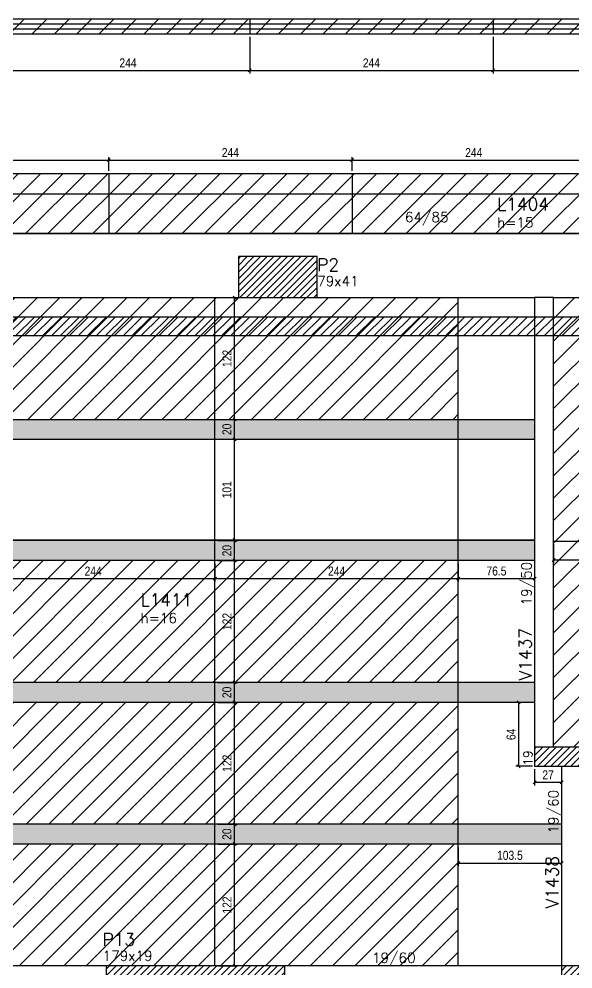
# Model space of a CAD drawing. Extents: x 1860 to 8661, y -614 to 3008.
# Drawn here: x 3637 to 4192, y 1142 to 2093 of the extents above; entities that cross this region are included whole.
import ezdxf

# ---------------------------------------------------------------- set-up
doc = ezdxf.new("R2010")
doc.units = 0
for name, color, linetype in [('242', 12, 'Continuous'), ('COTA', 241, 'Continuous'), ('F-LAJES', 3, 'Continuous'), ('F-LAJES-DIM', 2, 'Continuous'), ('F-LAJES-NOME', 4, 'Continuous'), ('F-MURETA', 91, 'Continuous'), ('F-PILARES-DIM', 172, 'Continuous'), ('F-PILARES-HACH', 174, 'Continuous'), ('F-PILARES-NOME', 170, 'Continuous'), ('F-PILARES-S', 170, 'Continuous'), ('F-VIGAS', 3, 'Continuous'), ('F-VIGAS-DIM', 2, 'Continuous'), ('F-VIGAS-NOME', 4, 'Continuous'), ('Painéis', 200, 'Continuous'), ('SARR_2.2x7', 40, 'Continuous')]:
    doc.layers.add(name, color=color, linetype=linetype)
doc.layers.add('Hachura', color=251, linetype='Continuous', lineweight=9)
doc.styles.add('COTA TECNICA-50', font='techl___.ttf', dxfattribs={"height": 9})
doc.styles.add('MCP', font='romans.shx')
doc.dimstyles.new('COTA PAINEL-50', dxfattribs={"dimtxt": 9, "dimasz": 3, "dimexe": 3, "dimexo": 3, "dimgap": 3, "dimtad": 1, "dimdec": 1, "dimzin": 12, "dimdsep": 46, "dimtxsty": 'COTA TECNICA-50', "dimblk1": 'OBLIQUE', "dimblk2": 'OBLIQUE', "dimsah": 1, "dimcen": 0.9, "dimclrd": 4, "dimclre": 4, "dimclrt": 240, "dimadec": 1, "dimazin": 3, "dimtfac": 1, "dimtdec": 1, "dimtmove": 0, "dimatfit": 3, "dimfxl": 1, "dimtolj": 1, "dimtzin": 12, "dimarcsym": 0})
pattern_1 = [(45, (4214.506, 480.1385), (-3.367596, 3.367596), [])]

# ---------------------------------------------------------------- blocks, each defined once
blk = doc.blocks.new('_Oblique')
at = {"color": 0, "linetype": 'ByBlock', "lineweight": -2}
blk.add_line((-0.5, -0.5), (0.5, 0.5), dxfattribs=at)
blk = doc.blocks.new('*D60')
at = {"layer": 'COTA', "color": 4, "lineweight": -2, "transparency": 16777216}
for p, q in [((4172.51, 1567.14), (4172.51, 1548.37)), ((4294.51, 1567.14), (4294.51, 1548.37)), ((4172.51, 1551.37), (4294.51, 1551.37))]:
    blk.add_line(p, q, dxfattribs=at)
at = {"layer": 'Defpoints', "color": 0, "transparency": 16777216}
for p in [(4172.51, 1570.14), (4294.51, 1570.14), (4294.51, 1551.37)]:
    blk.add_point(p, dxfattribs=at)
at = {"layer": 'COTA', "color": 4, "lineweight": -2, "transparency": 16777216, "xscale": 3, "yscale": 3, "zscale": 3, "rotation": 180}
blk.add_blockref('_Oblique', (4172.51, 1551.37), dxfattribs=at)
at = {"layer": 'COTA', "color": 4, "lineweight": -2, "transparency": 16777216, "xscale": 3, "yscale": 3, "zscale": 3}
blk.add_blockref('_Oblique', (4294.51, 1551.37), dxfattribs=at)
at = {"layer": 'COTA', "color": 240, "transparency": 16777216, "insert": (4233.51, 1558.92), "char_height": 9, "attachment_point": 5, "style": 'COTA TECNICA-50'}
blk.add_mtext('\\A1;122', dxfattribs=at)
blk = doc.blocks.new('*D140')
at = {"layer": 'COTA', "color": 4, "lineweight": -2, "transparency": 16777216}
for p, q in [((4153.51, 1341.64), (4153.51, 1325.5)), ((4180.51, 1341.64), (4180.51, 1325.5)), ((4180.51, 1328.5), (4153.51, 1328.5))]:
    blk.add_line(p, q, dxfattribs=at)
at = {"layer": 'Defpoints', "color": 0, "transparency": 16777216}
for p in [(4153.51, 1344.64), (4180.51, 1344.64), (4153.51, 1328.5)]:
    blk.add_point(p, dxfattribs=at)
at = {"layer": 'COTA', "color": 4, "lineweight": -2, "transparency": 16777216, "xscale": 3, "yscale": 3, "zscale": 3, "rotation": 180}
blk.add_blockref('_Oblique', (4153.51, 1328.5), dxfattribs=at)
at = {"layer": 'COTA', "color": 4, "lineweight": -2, "transparency": 16777216, "xscale": 3, "yscale": 3, "zscale": 3}
blk.add_blockref('_Oblique', (4180.51, 1328.5), dxfattribs=at)
at = {"layer": 'COTA', "color": 240, "transparency": 16777216, "insert": (4167.01, 1336.06), "char_height": 9, "attachment_point": 5, "style": 'COTA TECNICA-50'}
blk.add_mtext('\\A1;27', dxfattribs=at)
blk = doc.blocks.new('*D141')
at = {"layer": 'COTA', "color": 4, "lineweight": -2, "transparency": 16777216}
for p, q in [((4150.51, 1408.64), (4134.56, 1408.64)), ((4137.56, 1344.64), (4137.56, 1408.64)), ((4151.4, 1344.64), (4134.56, 1344.64))]:
    blk.add_line(p, q, dxfattribs=at)
at = {"layer": 'Defpoints', "color": 0, "transparency": 16777216}
for p in [(4137.56, 1408.64), (4153.51, 1408.64), (4154.4, 1344.64)]:
    blk.add_point(p, dxfattribs=at)
at = {"layer": 'COTA', "color": 4, "lineweight": -2, "transparency": 16777216, "xscale": 3, "yscale": 3, "zscale": 3}
for p, rotation in [((4137.56, 1408.64), 90), ((4137.56, 1344.64), 270)]:
    blk.add_blockref('_Oblique', p, dxfattribs=dict(at, rotation=rotation))
at = {"layer": 'COTA', "color": 240, "transparency": 16777216, "insert": (4129.97, 1376.64), "char_height": 9, "attachment_point": 5, "rotation": 90, "style": 'COTA TECNICA-50'}
blk.add_mtext('\\A1;64', dxfattribs=at)
blk = doc.blocks.new('*D145')
at = {"layer": 'COTA', "color": 4, "lineweight": -2, "transparency": 16777216}
for p, q in [((3589.01, 1547.64), (3589.01, 1529.58)), ((3833.01, 1547.64), (3833.01, 1529.58)), ((3589.01, 1532.58), (3833.01, 1532.58))]:
    blk.add_line(p, q, dxfattribs=at)
at = {"layer": 'Defpoints', "color": 0, "transparency": 16777216}
for p in [(3589.01, 1550.64), (3833.01, 1550.64), (3833.01, 1532.58)]:
    blk.add_point(p, dxfattribs=at)
at = {"layer": 'COTA', "color": 4, "lineweight": -2, "transparency": 16777216, "xscale": 3, "yscale": 3, "zscale": 3, "rotation": 180}
blk.add_blockref('_Oblique', (3589.01, 1532.58), dxfattribs=at)
at = {"layer": 'COTA', "color": 4, "lineweight": -2, "transparency": 16777216, "xscale": 3, "yscale": 3, "zscale": 3}
blk.add_blockref('_Oblique', (3833.01, 1532.58), dxfattribs=at)
at = {"layer": 'COTA', "color": 240, "transparency": 16777216, "insert": (3711.01, 1540.14), "char_height": 9, "attachment_point": 5, "style": 'COTA TECNICA-50'}
blk.add_mtext('\\A1;244', dxfattribs=at)
blk = doc.blocks.new('*D146')
at = {"layer": 'COTA', "color": 4, "lineweight": -2, "transparency": 16777216}
for p, q in [((3833.01, 1547.64), (3833.01, 1529.58)), ((4077.01, 1547.64), (4077.01, 1529.58)), ((3833.01, 1532.58), (4077.01, 1532.58))]:
    blk.add_line(p, q, dxfattribs=at)
at = {"layer": 'Defpoints', "color": 0, "transparency": 16777216}
for p in [(3833.01, 1550.64), (4077.01, 1550.64), (4077.01, 1532.58)]:
    blk.add_point(p, dxfattribs=at)
at = {"layer": 'COTA', "color": 4, "lineweight": -2, "transparency": 16777216, "xscale": 3, "yscale": 3, "zscale": 3, "rotation": 180}
blk.add_blockref('_Oblique', (3833.01, 1532.58), dxfattribs=at)
at = {"layer": 'COTA', "color": 4, "lineweight": -2, "transparency": 16777216, "xscale": 3, "yscale": 3, "zscale": 3}
blk.add_blockref('_Oblique', (4077.01, 1532.58), dxfattribs=at)
at = {"layer": 'COTA', "color": 240, "transparency": 16777216, "insert": (3955.01, 1540.14), "char_height": 9, "attachment_point": 5, "style": 'COTA TECNICA-50'}
blk.add_mtext('\\A1;244', dxfattribs=at)
blk = doc.blocks.new('*D147')
at = {"layer": 'COTA', "color": 4, "lineweight": -2, "transparency": 16777216}
for p, q in [((4077.01, 1547.64), (4077.01, 1529.58)), ((4153.51, 1547.64), (4153.51, 1529.58)), ((4077.01, 1532.58), (4153.51, 1532.58))]:
    blk.add_line(p, q, dxfattribs=at)
at = {"layer": 'Defpoints', "color": 0, "transparency": 16777216}
for p in [(4077.01, 1550.64), (4153.51, 1550.64), (4153.51, 1532.58)]:
    blk.add_point(p, dxfattribs=at)
at = {"layer": 'COTA', "color": 4, "lineweight": -2, "transparency": 16777216, "xscale": 3, "yscale": 3, "zscale": 3, "rotation": 180}
blk.add_blockref('_Oblique', (4077.01, 1532.58), dxfattribs=at)
at = {"layer": 'COTA', "color": 4, "lineweight": -2, "transparency": 16777216, "xscale": 3, "yscale": 3, "zscale": 3}
blk.add_blockref('_Oblique', (4153.51, 1532.58), dxfattribs=at)
at = {"layer": 'COTA', "color": 240, "transparency": 16777216, "insert": (4115.26, 1540.18), "char_height": 9, "attachment_point": 5, "style": 'COTA TECNICA-50'}
blk.add_mtext('\\A1;76.5', dxfattribs=at)
blk = doc.blocks.new('*D148')
at = {"layer": 'COTA', "color": 4, "lineweight": -2, "transparency": 16777216}
for p, q in [((4077.01, 1263.64), (4077.01, 1244.7)), ((4180.51, 1263.64), (4180.51, 1244.7)), ((4077.01, 1247.7), (4180.51, 1247.7))]:
    blk.add_line(p, q, dxfattribs=at)
at = {"layer": 'Defpoints', "color": 0, "transparency": 16777216}
for p in [(4077.01, 1266.64), (4180.51, 1266.64), (4180.51, 1247.7)]:
    blk.add_point(p, dxfattribs=at)
at = {"layer": 'COTA', "color": 4, "lineweight": -2, "transparency": 16777216, "xscale": 3, "yscale": 3, "zscale": 3, "rotation": 180}
blk.add_blockref('_Oblique', (4077.01, 1247.7), dxfattribs=at)
at = {"layer": 'COTA', "color": 4, "lineweight": -2, "transparency": 16777216, "xscale": 3, "yscale": 3, "zscale": 3}
blk.add_blockref('_Oblique', (4180.51, 1247.7), dxfattribs=at)
at = {"layer": 'COTA', "color": 240, "transparency": 16777216, "insert": (4128.76, 1255.39), "char_height": 9, "attachment_point": 5, "style": 'COTA TECNICA-50'}
blk.add_mtext('\\A1;103.5', dxfattribs=at)
blk = doc.blocks.new('*D149')
at = {"layer": 'COTA', "color": 4, "lineweight": -2, "transparency": 16777216}
for p, q in [((3836.01, 1266.64), (3855.68, 1266.64)), ((3852.68, 1144.64), (3852.68, 1266.64)), ((3836.01, 1144.64), (3855.68, 1144.64))]:
    blk.add_line(p, q, dxfattribs=at)
at = {"layer": 'Defpoints', "color": 0, "transparency": 16777216}
for p in [(3833.01, 1266.64), (3852.68, 1266.64), (3833.01, 1144.64)]:
    blk.add_point(p, dxfattribs=at)
at = {"layer": 'COTA', "color": 4, "lineweight": -2, "transparency": 16777216, "xscale": 3, "yscale": 3, "zscale": 3}
for p, rotation in [((3852.68, 1266.64), 90), ((3852.68, 1144.64), 270)]:
    blk.add_blockref('_Oblique', p, dxfattribs=dict(at, rotation=rotation))
at = {"layer": 'COTA', "color": 240, "transparency": 16777216, "insert": (3845.13, 1205.64), "char_height": 9, "attachment_point": 5, "rotation": 90, "style": 'COTA TECNICA-50'}
blk.add_mtext('\\A1;122', dxfattribs=at)
blk = doc.blocks.new('*D150')
at = {"layer": 'COTA', "color": 4, "lineweight": -2, "transparency": 16777216}
for p, q in [((3836.01, 1286.64), (3855.68, 1286.64)), ((3852.68, 1266.64), (3852.68, 1286.64)), ((3836.01, 1266.64), (3855.68, 1266.64))]:
    blk.add_line(p, q, dxfattribs=at)
at = {"layer": 'Defpoints', "color": 0, "transparency": 16777216}
for p in [(3833.01, 1286.64), (3852.68, 1286.64), (3833.01, 1266.64)]:
    blk.add_point(p, dxfattribs=at)
at = {"layer": 'COTA', "color": 4, "lineweight": -2, "transparency": 16777216, "xscale": 3, "yscale": 3, "zscale": 3}
for p, rotation in [((3852.68, 1286.64), 90), ((3852.68, 1266.64), 270)]:
    blk.add_blockref('_Oblique', p, dxfattribs=dict(at, rotation=rotation))
at = {"layer": 'COTA', "color": 240, "transparency": 16777216, "insert": (3845.09, 1276.64), "char_height": 9, "attachment_point": 5, "rotation": 90, "style": 'COTA TECNICA-50'}
blk.add_mtext('\\A1;20', dxfattribs=at)
blk = doc.blocks.new('*D151')
at = {"layer": 'COTA', "color": 4, "lineweight": -2, "transparency": 16777216}
for p, q in [((3836.01, 1408.64), (3855.68, 1408.64)), ((3852.68, 1286.64), (3852.68, 1408.64)), ((3836.01, 1286.64), (3855.68, 1286.64))]:
    blk.add_line(p, q, dxfattribs=at)
at = {"layer": 'Defpoints', "color": 0, "transparency": 16777216}
for p in [(3833.01, 1408.64), (3852.68, 1408.64), (3833.01, 1286.64)]:
    blk.add_point(p, dxfattribs=at)
at = {"layer": 'COTA', "color": 4, "lineweight": -2, "transparency": 16777216, "xscale": 3, "yscale": 3, "zscale": 3}
for p, rotation in [((3852.68, 1408.64), 90), ((3852.68, 1286.64), 270)]:
    blk.add_blockref('_Oblique', p, dxfattribs=dict(at, rotation=rotation))
at = {"layer": 'COTA', "color": 240, "transparency": 16777216, "insert": (3845.13, 1347.64), "char_height": 9, "attachment_point": 5, "rotation": 90, "style": 'COTA TECNICA-50'}
blk.add_mtext('\\A1;122', dxfattribs=at)
blk = doc.blocks.new('*D152')
at = {"layer": 'COTA', "color": 4, "lineweight": -2, "transparency": 16777216}
for p, q in [((3836.01, 1428.64), (3855.68, 1428.64)), ((3852.68, 1408.64), (3852.68, 1428.64)), ((3836.01, 1408.64), (3855.68, 1408.64))]:
    blk.add_line(p, q, dxfattribs=at)
at = {"layer": 'Defpoints', "color": 0, "transparency": 16777216}
for p in [(3833.01, 1428.64), (3852.68, 1428.64), (3833.01, 1408.64)]:
    blk.add_point(p, dxfattribs=at)
at = {"layer": 'COTA', "color": 4, "lineweight": -2, "transparency": 16777216, "xscale": 3, "yscale": 3, "zscale": 3}
for p, rotation in [((3852.68, 1428.64), 90), ((3852.68, 1408.64), 270)]:
    blk.add_blockref('_Oblique', p, dxfattribs=dict(at, rotation=rotation))
at = {"layer": 'COTA', "color": 240, "transparency": 16777216, "insert": (3845.09, 1418.64), "char_height": 9, "attachment_point": 5, "rotation": 90, "style": 'COTA TECNICA-50'}
blk.add_mtext('\\A1;20', dxfattribs=at)
blk = doc.blocks.new('*D153')
at = {"layer": 'COTA', "color": 4, "lineweight": -2, "transparency": 16777216}
for p, q in [((3836.01, 1550.64), (3855.68, 1550.64)), ((3852.68, 1428.64), (3852.68, 1550.64)), ((3836.01, 1428.64), (3855.68, 1428.64))]:
    blk.add_line(p, q, dxfattribs=at)
at = {"layer": 'Defpoints', "color": 0, "transparency": 16777216}
for p in [(3833.01, 1550.64), (3852.68, 1550.64), (3833.01, 1428.64)]:
    blk.add_point(p, dxfattribs=at)
at = {"layer": 'COTA', "color": 4, "lineweight": -2, "transparency": 16777216, "xscale": 3, "yscale": 3, "zscale": 3}
for p, rotation in [((3852.68, 1550.64), 90), ((3852.68, 1428.64), 270)]:
    blk.add_blockref('_Oblique', p, dxfattribs=dict(at, rotation=rotation))
at = {"layer": 'COTA', "color": 240, "transparency": 16777216, "insert": (3845.13, 1489.64), "char_height": 9, "attachment_point": 5, "rotation": 90, "style": 'COTA TECNICA-50'}
blk.add_mtext('\\A1;122', dxfattribs=at)
blk = doc.blocks.new('*D154')
at = {"layer": 'COTA', "color": 4, "lineweight": -2, "transparency": 16777216}
for p, q in [((3836.01, 1570.64), (3855.68, 1570.64)), ((3852.68, 1550.64), (3852.68, 1570.64)), ((3836.01, 1550.64), (3855.68, 1550.64))]:
    blk.add_line(p, q, dxfattribs=at)
at = {"layer": 'Defpoints', "color": 0, "transparency": 16777216}
for p in [(3833.01, 1570.64), (3852.68, 1570.64), (3833.01, 1550.64)]:
    blk.add_point(p, dxfattribs=at)
at = {"layer": 'COTA', "color": 4, "lineweight": -2, "transparency": 16777216, "xscale": 3, "yscale": 3, "zscale": 3}
for p, rotation in [((3852.68, 1570.64), 90), ((3852.68, 1550.64), 270)]:
    blk.add_blockref('_Oblique', p, dxfattribs=dict(at, rotation=rotation))
at = {"layer": 'COTA', "color": 240, "transparency": 16777216, "insert": (3845.09, 1560.64), "char_height": 9, "attachment_point": 5, "rotation": 90, "style": 'COTA TECNICA-50'}
blk.add_mtext('\\A1;20', dxfattribs=at)
blk = doc.blocks.new('*D155')
at = {"layer": 'COTA', "color": 4, "lineweight": -2, "transparency": 16777216}
for p, q in [((3836.01, 1672.14), (3855.68, 1672.14)), ((3852.68, 1571.14), (3852.68, 1672.14)), ((3836.01, 1571.14), (3855.68, 1571.14))]:
    blk.add_line(p, q, dxfattribs=at)
at = {"layer": 'Defpoints', "color": 0, "transparency": 16777216}
for p in [(3833.01, 1672.14), (3852.68, 1672.14), (3833.01, 1571.14)]:
    blk.add_point(p, dxfattribs=at)
at = {"layer": 'COTA', "color": 4, "lineweight": -2, "transparency": 16777216, "xscale": 3, "yscale": 3, "zscale": 3}
for p, rotation in [((3852.68, 1672.14), 90), ((3852.68, 1571.14), 270)]:
    blk.add_blockref('_Oblique', p, dxfattribs=dict(at, rotation=rotation))
at = {"layer": 'COTA', "color": 240, "transparency": 16777216, "insert": (3845.09, 1621.64), "char_height": 9, "attachment_point": 5, "rotation": 90, "style": 'COTA TECNICA-50'}
blk.add_mtext('\\A1;101', dxfattribs=at)
blk = doc.blocks.new('*D156')
at = {"layer": 'COTA', "color": 4, "lineweight": -2, "transparency": 16777216}
for p, q in [((3836.01, 1692.14), (3855.68, 1692.14)), ((3852.68, 1672.14), (3852.68, 1692.14)), ((3836.01, 1672.14), (3855.68, 1672.14))]:
    blk.add_line(p, q, dxfattribs=at)
at = {"layer": 'Defpoints', "color": 0, "transparency": 16777216}
for p in [(3833.01, 1692.14), (3852.68, 1692.14), (3833.01, 1672.14)]:
    blk.add_point(p, dxfattribs=at)
at = {"layer": 'COTA', "color": 4, "lineweight": -2, "transparency": 16777216, "xscale": 3, "yscale": 3, "zscale": 3}
for p, rotation in [((3852.68, 1692.14), 90), ((3852.68, 1672.14), 270)]:
    blk.add_blockref('_Oblique', p, dxfattribs=dict(at, rotation=rotation))
at = {"layer": 'COTA', "color": 240, "transparency": 16777216, "insert": (3845.09, 1682.14), "char_height": 9, "attachment_point": 5, "rotation": 90, "style": 'COTA TECNICA-50'}
blk.add_mtext('\\A1;20', dxfattribs=at)
blk = doc.blocks.new('*D157')
at = {"layer": 'COTA', "color": 4, "lineweight": -2, "transparency": 16777216}
for p, q in [((3836.01, 1814.14), (3855.68, 1814.14)), ((3852.68, 1692.14), (3852.68, 1814.14)), ((3836.01, 1692.14), (3855.68, 1692.14))]:
    blk.add_line(p, q, dxfattribs=at)
at = {"layer": 'Defpoints', "color": 0, "transparency": 16777216}
for p in [(3833.01, 1814.14), (3852.68, 1814.14), (3833.01, 1692.14)]:
    blk.add_point(p, dxfattribs=at)
at = {"layer": 'COTA', "color": 4, "lineweight": -2, "transparency": 16777216, "xscale": 3, "yscale": 3, "zscale": 3}
for p, rotation in [((3852.68, 1814.14), 90), ((3852.68, 1692.14), 270)]:
    blk.add_blockref('_Oblique', p, dxfattribs=dict(at, rotation=rotation))
at = {"layer": 'COTA', "color": 240, "transparency": 16777216, "insert": (3845.13, 1753.14), "char_height": 9, "attachment_point": 5, "rotation": 90, "style": 'COTA TECNICA-50'}
blk.add_mtext('\\A1;122', dxfattribs=at)
blk = doc.blocks.new('*D329')
at = {"layer": 'COTA', "color": 4, "lineweight": -2, "transparency": 16777216}
for p, q in [((3482.51, 1941.14), (3482.51, 1954.81)), ((3482.51, 1951.81), (3726.51, 1951.81)), ((3726.51, 1941.14), (3726.51, 1954.81))]:
    blk.add_line(p, q, dxfattribs=at)
at = {"layer": 'Defpoints', "color": 0, "transparency": 16777216}
for p in [(3726.51, 1951.81), (3482.51, 1938.14), (3726.51, 1938.14)]:
    blk.add_point(p, dxfattribs=at)
at = {"layer": 'COTA', "color": 4, "lineweight": -2, "transparency": 16777216, "xscale": 3, "yscale": 3, "zscale": 3, "rotation": 180}
blk.add_blockref('_Oblique', (3482.51, 1951.81), dxfattribs=at)
at = {"layer": 'COTA', "color": 4, "lineweight": -2, "transparency": 16777216, "xscale": 3, "yscale": 3, "zscale": 3}
blk.add_blockref('_Oblique', (3726.51, 1951.81), dxfattribs=at)
at = {"layer": 'COTA', "color": 240, "transparency": 16777216, "insert": (3604.51, 1959.38), "char_height": 9, "attachment_point": 5, "style": 'COTA TECNICA-50'}
blk.add_mtext('\\A1;244', dxfattribs=at)
blk = doc.blocks.new('*D330')
at = {"layer": 'COTA', "color": 4, "lineweight": -2, "transparency": 16777216}
for p, q in [((3726.51, 1941.14), (3726.51, 1954.81)), ((3726.51, 1951.81), (3970.51, 1951.81)), ((3970.51, 1941.14), (3970.51, 1954.81))]:
    blk.add_line(p, q, dxfattribs=at)
at = {"layer": 'Defpoints', "color": 0, "transparency": 16777216}
for p in [(3970.51, 1951.81), (3726.51, 1938.14), (3970.51, 1938.14)]:
    blk.add_point(p, dxfattribs=at)
at = {"layer": 'COTA', "color": 4, "lineweight": -2, "transparency": 16777216, "xscale": 3, "yscale": 3, "zscale": 3, "rotation": 180}
blk.add_blockref('_Oblique', (3726.51, 1951.81), dxfattribs=at)
at = {"layer": 'COTA', "color": 4, "lineweight": -2, "transparency": 16777216, "xscale": 3, "yscale": 3, "zscale": 3}
blk.add_blockref('_Oblique', (3970.51, 1951.81), dxfattribs=at)
at = {"layer": 'COTA', "color": 240, "transparency": 16777216, "insert": (3848.51, 1959.38), "char_height": 9, "attachment_point": 5, "style": 'COTA TECNICA-50'}
blk.add_mtext('\\A1;244', dxfattribs=at)
blk = doc.blocks.new('*D331')
at = {"layer": 'COTA', "color": 4, "lineweight": -2, "transparency": 16777216}
for p, q in [((3970.51, 1941.14), (3970.51, 1954.81)), ((3970.51, 1951.81), (4214.51, 1951.81)), ((4214.51, 1941.14), (4214.51, 1954.81))]:
    blk.add_line(p, q, dxfattribs=at)
at = {"layer": 'Defpoints', "color": 0, "transparency": 16777216}
for p in [(4214.51, 1951.81), (3970.51, 1938.14), (4214.51, 1938.14)]:
    blk.add_point(p, dxfattribs=at)
at = {"layer": 'COTA', "color": 4, "lineweight": -2, "transparency": 16777216, "xscale": 3, "yscale": 3, "zscale": 3, "rotation": 180}
blk.add_blockref('_Oblique', (3970.51, 1951.81), dxfattribs=at)
at = {"layer": 'COTA', "color": 4, "lineweight": -2, "transparency": 16777216, "xscale": 3, "yscale": 3, "zscale": 3}
blk.add_blockref('_Oblique', (4214.51, 1951.81), dxfattribs=at)
at = {"layer": 'COTA', "color": 240, "transparency": 16777216, "insert": (4092.51, 1959.38), "char_height": 9, "attachment_point": 5, "style": 'COTA TECNICA-50'}
blk.add_mtext('\\A1;244', dxfattribs=at)
blk = doc.blocks.new('*D436')
at = {"layer": 'COTA', "color": 4, "lineweight": -2, "transparency": 16777216}
for p, q in [((3623.9, 2075.16), (3623.9, 2038.64)), ((3867.9, 2075.16), (3867.9, 2038.64)), ((3623.9, 2041.64), (3867.9, 2041.64))]:
    blk.add_line(p, q, dxfattribs=at)
at = {"layer": 'Defpoints', "color": 0, "transparency": 16777216}
for p in [(3623.9, 2078.16), (3867.9, 2078.16), (3867.9, 2041.64)]:
    blk.add_point(p, dxfattribs=at)
at = {"layer": 'COTA', "color": 4, "lineweight": -2, "transparency": 16777216, "xscale": 3, "yscale": 3, "zscale": 3, "rotation": 180}
blk.add_blockref('_Oblique', (3623.9, 2041.64), dxfattribs=at)
at = {"layer": 'COTA', "color": 4, "lineweight": -2, "transparency": 16777216, "xscale": 3, "yscale": 3, "zscale": 3}
blk.add_blockref('_Oblique', (3867.9, 2041.64), dxfattribs=at)
at = {"layer": 'COTA', "color": 240, "transparency": 16777216, "insert": (3745.9, 2049.2), "char_height": 9, "attachment_point": 5, "style": 'COTA TECNICA-50'}
blk.add_mtext('\\A1;244', dxfattribs=at)
blk = doc.blocks.new('*D437')
at = {"layer": 'COTA', "color": 4, "lineweight": -2, "transparency": 16777216}
for p, q in [((3867.9, 2075.16), (3867.9, 2038.64)), ((4111.9, 2075.16), (4111.9, 2038.64)), ((3867.9, 2041.64), (4111.9, 2041.64))]:
    blk.add_line(p, q, dxfattribs=at)
at = {"layer": 'Defpoints', "color": 0, "transparency": 16777216}
for p in [(3867.9, 2078.16), (4111.9, 2078.16), (4111.9, 2041.64)]:
    blk.add_point(p, dxfattribs=at)
at = {"layer": 'COTA', "color": 4, "lineweight": -2, "transparency": 16777216, "xscale": 3, "yscale": 3, "zscale": 3, "rotation": 180}
blk.add_blockref('_Oblique', (3867.9, 2041.64), dxfattribs=at)
at = {"layer": 'COTA', "color": 4, "lineweight": -2, "transparency": 16777216, "xscale": 3, "yscale": 3, "zscale": 3}
blk.add_blockref('_Oblique', (4111.9, 2041.64), dxfattribs=at)
at = {"layer": 'COTA', "color": 240, "transparency": 16777216, "insert": (3989.9, 2049.2), "char_height": 9, "attachment_point": 5, "style": 'COTA TECNICA-50'}
blk.add_mtext('\\A1;244', dxfattribs=at)
blk = doc.blocks.new('*D438')
at = {"layer": 'COTA', "color": 4, "lineweight": -2, "transparency": 16777216}
for p, q in [((4111.9, 2075.16), (4111.9, 2038.64)), ((4355.9, 2075.16), (4355.9, 2038.64)), ((4111.9, 2041.64), (4355.9, 2041.64))]:
    blk.add_line(p, q, dxfattribs=at)
at = {"layer": 'Defpoints', "color": 0, "transparency": 16777216}
for p in [(4111.9, 2078.16), (4355.9, 2078.16), (4355.9, 2041.64)]:
    blk.add_point(p, dxfattribs=at)
at = {"layer": 'COTA', "color": 4, "lineweight": -2, "transparency": 16777216, "xscale": 3, "yscale": 3, "zscale": 3, "rotation": 180}
blk.add_blockref('_Oblique', (4111.9, 2041.64), dxfattribs=at)
at = {"layer": 'COTA', "color": 4, "lineweight": -2, "transparency": 16777216, "xscale": 3, "yscale": 3, "zscale": 3}
blk.add_blockref('_Oblique', (4355.9, 2041.64), dxfattribs=at)
at = {"layer": 'COTA', "color": 240, "transparency": 16777216, "insert": (4233.9, 2049.2), "char_height": 9, "attachment_point": 5, "style": 'COTA TECNICA-50'}
blk.add_mtext('\\A1;244', dxfattribs=at)

msp = doc.modelspace()

# ---------------------------------------------------------------- hatches: boundary and pattern name
at = {"layer": 'F-MURETA'}
h = msp.add_hatch(dxfattribs=at)
h.set_pattern_fill('ANSI31', color=1, scale=2)
h.set_pattern_definition([(45, (4214.506, 480.1385), (-4.490128, 4.490128), [])])
h.paths.add_polyline_path([(5323.51, 1775.64), (5323.51, 1794.64), (3073.51, 1794.64), (3073.51, 1775.64)])
at = {"layer": 'F-PILARES-HACH', "linetype": 'Continuous'}
h = msp.add_hatch(dxfattribs=at)
h.set_pattern_fill('ANSI31', color=256, scale=1.5, style=0)
h.set_pattern_definition(pattern_1)
h.paths.add_polyline_path([(3856.51, 1814.14), (3935.51, 1814.14), (3935.51, 1855.14), (3856.51, 1855.14)], flags=16)
h = msp.add_hatch(dxfattribs=at)
h.set_pattern_fill('ANSI31', color=256, scale=1.5, style=0)
h.set_pattern_definition(pattern_1)
h.paths.add_polyline_path([(4418.51, 1125.64), (4418.51, 1363.64), (4153.51, 1363.64), (4153.51, 1344.64), (4399.51, 1344.64), (4399.51, 1144.64), (4180.51, 1144.64), (4180.51, 1125.64)], flags=16)
h = msp.add_hatch(dxfattribs=at)
h.set_pattern_fill('ANSI31', color=256, scale=1.5, style=0)
h.set_pattern_definition(pattern_1)
h.paths.add_polyline_path([(3724.01, 1125.64), (3903.01, 1125.64), (3903.01, 1144.64), (3724.01, 1144.64)], flags=16)
at = {"layer": 'Hachura', "linetype": 'ByBlock'}
h = msp.add_hatch(dxfattribs=at)
h.set_pattern_fill('ANSI31', color=256, scale=5)
h.paths.add_polyline_path([(3135.9, 2078.16), (3135.9, 2093.16), (2891.9, 2093.16), (2891.9, 2078.16)])
h.paths.add_polyline_path([(3135.9, 2093.16), (3135.9, 2078.16), (3379.9, 2078.16), (3379.9, 2093.16)])
h.paths.add_polyline_path([(3379.9, 2093.16), (3379.9, 2078.16), (3623.9, 2078.16), (3623.9, 2093.16)])
h.paths.add_polyline_path([(3623.9, 2093.16), (3623.9, 2078.16), (3867.9, 2078.16), (3867.9, 2093.16)])
h.paths.add_polyline_path([(3867.9, 2093.16), (3867.9, 2078.16), (4111.9, 2078.16), (4111.9, 2093.16)])
h = msp.add_hatch(dxfattribs=at)
h.set_pattern_fill('ANSI31', color=256, scale=5)
h.paths.add_polyline_path([(4111.9, 2093.16), (4111.9, 2078.16), (4355.9, 2078.16), (4355.9, 2093.16)])
h.paths.add_polyline_path([(4599.9, 2078.16), (4599.9, 2093.16), (4355.9, 2093.16), (4355.9, 2078.16)])
h.paths.add_polyline_path([(4599.9, 2093.16), (4599.9, 2078.16), (4843.9, 2078.16), (4843.9, 2093.16)])
h.paths.add_polyline_path([(5087.9, 2078.16), (5087.9, 2093.16), (4843.9, 2093.16), (4843.9, 2078.16)])
h.paths.add_polyline_path([(5087.9, 2093.16), (5087.9, 2078.16), (5209.9, 2078.16), (5209.9, 2093.16)])
h.paths.add_polyline_path([(5209.9, 2093.16), (5209.9, 2078.16), (5378.9, 2078.16), (5378.9, 2093.16)])
h = msp.add_hatch(dxfattribs=at)
h.set_pattern_fill('ANSI31', color=256, scale=5)
h.set_pattern_definition([(45, (239.853, -222.987), (-11.22532, 11.22532), [])])
h.paths.add_polyline_path([(2994.51, 1938.14), (2994.51, 1878.14), (3238.51, 1878.14), (3238.51, 1938.14)])
h.paths.add_polyline_path([(3238.51, 1938.14), (3238.51, 1878.14), (3482.51, 1878.14), (3482.51, 1938.14)])
h.paths.add_polyline_path([(3482.51, 1938.14), (3482.51, 1878.14), (3726.51, 1878.14), (3726.51, 1938.14)])
h.paths.add_polyline_path([(3726.51, 1938.14), (3726.51, 1878.14), (3970.51, 1878.14), (3970.51, 1938.14)])
h.paths.add_polyline_path([(3970.51, 1938.14), (3970.51, 1878.14), (4214.51, 1878.14), (4214.51, 1938.14)])
h.paths.add_polyline_path([(4458.51, 1878.14), (4458.51, 1938.14), (4214.51, 1938.14), (4214.51, 1878.14)])
h.paths.add_polyline_path([(4702.51, 1878.14), (4702.51, 1938.14), (4458.51, 1938.14), (4458.51, 1878.14)])
h.paths.add_polyline_path([(4946.51, 1878.14), (4946.51, 1938.14), (4702.51, 1938.14), (4702.51, 1878.14)])
h.paths.add_polyline_path([(5190.51, 1878.14), (5190.51, 1938.14), (4946.51, 1938.14), (4946.51, 1878.14)])
h.paths.add_polyline_path([(5190.51, 1938.14), (5190.51, 1878.14), (5368.51, 1878.14), (5368.51, 1938.14)])
h.paths.add_polyline_path([(5490.51, 1878.14), (5490.51, 1938.14), (5368.51, 1938.14), (5368.51, 1878.14)])
h = msp.add_hatch(dxfattribs=at)
h.set_pattern_fill('ANSI31', color=256, scale=5)
h.paths.add_polyline_path([(3345.01, 1266.64), (3345.01, 1144.64), (3384.01, 1144.64), (3589.01, 1144.64), (3589.01, 1266.64)])
h.paths.add_polyline_path([(3589.01, 1266.64), (3589.01, 1144.64), (3724.01, 1144.64), (3833.01, 1144.64), (3833.01, 1266.64)])
h.paths.add_polyline_path([(4077.01, 1144.64), (4077.01, 1266.64), (3833.01, 1266.64), (3833.01, 1144.64), (3903.01, 1144.64)])
h.paths.add_polyline_path([(4077.01, 1286.64), (4077.01, 1408.64), (3833.01, 1408.64), (3833.01, 1286.64)])
h.paths.add_polyline_path([(3833.01, 1286.64), (3833.01, 1408.64), (3589.01, 1408.64), (3589.01, 1286.64)])
h.paths.add_polyline_path([(3589.01, 1286.64), (3589.01, 1408.64), (3345.01, 1408.64), (3345.01, 1286.64)])
h.paths.add_polyline_path([(3589.01, 1550.64), (3345.01, 1550.64), (3345.01, 1428.64), (3589.01, 1428.64)])
h.paths.add_polyline_path([(3589.01, 1550.64), (3589.01, 1428.64), (3833.01, 1428.64), (3833.01, 1550.64)])
h.paths.add_polyline_path([(4077.01, 1428.64), (4077.01, 1550.64), (3833.01, 1550.64), (3833.01, 1428.64)])
h.paths.add_polyline_path([(4077.01, 1692.14), (4077.01, 1775.64), (3833.01, 1775.64), (3833.01, 1692.14)])
h.paths.add_polyline_path([(3589.01, 1775.64), (3589.01, 1692.14), (3833.01, 1692.14), (3833.01, 1775.64)])
h.paths.add_polyline_path([(3345.01, 1775.64), (3345.01, 1692.14), (3589.01, 1692.14), (3589.01, 1775.64)])
h.paths.add_polyline_path([(3345.01, 1794.64), (3345.01, 1775.64), (3589.01, 1775.64), (3589.01, 1794.64)])
h.paths.add_polyline_path([(3833.01, 1775.64), (3833.01, 1794.64), (3589.01, 1794.64), (3589.01, 1775.64)])
h.paths.add_polyline_path([(3833.01, 1794.64), (3833.01, 1775.64), (4077.01, 1775.64), (4077.01, 1794.64)])
h.paths.add_polyline_path([(4077.01, 1794.64), (4077.01, 1814.14), (3935.51, 1814.14), (3856.51, 1814.14), (3833.01, 1814.14), (3833.01, 1794.64)])
h.paths.add_polyline_path([(3589.01, 1814.14), (3589.01, 1794.64), (3833.01, 1794.64), (3833.01, 1814.14)])
h.paths.add_polyline_path([(3589.01, 1794.64), (3589.01, 1814.14), (3345.01, 1814.14), (3345.01, 1794.64)])
h = msp.add_hatch(dxfattribs=at)
h.set_pattern_fill('ANSI31', color=256, scale=5)
h.paths.add_polyline_path([(4294.51, 1775.64), (4172.51, 1775.64), (4172.51, 1570.14), (4294.51, 1570.14)])
h.paths.add_polyline_path([(4436.51, 1775.64), (4314.51, 1775.64), (4314.51, 1570.14), (4436.51, 1570.14)])
h.paths.add_polyline_path([(4582.51, 1775.64), (4460.51, 1775.64), (4460.51, 1570.14), (4582.51, 1570.14)])
h.paths.add_polyline_path([(4582.51, 1775.64), (4582.51, 1794.64), (4460.51, 1794.64), (4460.51, 1775.64)])
h.paths.add_polyline_path([(4314.51, 1794.64), (4314.51, 1775.64), (4436.51, 1775.64), (4436.51, 1794.64)])
h.paths.add_polyline_path([(4172.51, 1794.64), (4172.51, 1775.64), (4294.51, 1775.64), (4294.51, 1794.64)])
h.paths.add_polyline_path([(4172.51, 1814.14), (4172.51, 1794.64), (4294.51, 1794.64), (4294.51, 1814.14)])
h.paths.add_polyline_path([(4436.51, 1794.64), (4436.51, 1814.14), (4314.51, 1814.14), (4314.51, 1794.64)])
h.paths.add_polyline_path([(4582.51, 1794.64), (4582.51, 1814.14), (4557.51, 1814.14), (4460.51, 1814.14), (4460.51, 1794.64)])
h = msp.add_hatch(color=256, dxfattribs=at)
h.dxf.hatch_style = 1
h.paths.add_polyline_path([(3589.01, 1692.14), (3345.01, 1692.14), (3345.01, 1672.14), (3589.01, 1672.14)])
h.paths.add_polyline_path([(3833.01, 1692.14), (3589.01, 1692.14), (3589.01, 1672.14), (3833.01, 1672.14)])
h.paths.add_polyline_path([(4077.01, 1692.14), (3833.01, 1692.14), (3833.01, 1672.14), (4077.01, 1672.14)])
h.paths.add_polyline_path([(4153.51, 1692.14), (4077.01, 1692.14), (4077.01, 1672.14), (4153.51, 1672.14)])
h.paths.add_polyline_path([(4153.51, 1570.64), (4077.01, 1570.64), (4077.01, 1550.64), (4153.51, 1550.64)])
h.paths.add_polyline_path([(4077.01, 1570.64), (3833.01, 1570.64), (3833.01, 1550.64), (4077.01, 1550.64)])
h.paths.add_polyline_path([(3833.01, 1570.64), (3589.01, 1570.64), (3589.01, 1550.64), (3833.01, 1550.64)])
h.paths.add_polyline_path([(3589.01, 1570.64), (3345.01, 1570.64), (3345.01, 1550.64), (3589.01, 1550.64)])
h.paths.add_polyline_path([(3589.01, 1428.64), (3345.01, 1428.64), (3345.01, 1408.64), (3589.01, 1408.64)])
h.paths.add_polyline_path([(3833.01, 1428.64), (3589.01, 1428.64), (3589.01, 1408.64), (3833.01, 1408.64)])
h.paths.add_polyline_path([(4077.01, 1428.64), (3833.01, 1428.64), (3833.01, 1408.64), (4077.01, 1408.64)])
h.paths.add_polyline_path([(4153.51, 1428.64), (4077.01, 1428.64), (4077.01, 1408.64), (4153.51, 1408.64)])
h.paths.add_polyline_path([(4180.51, 1286.64), (4077.01, 1286.64), (4077.01, 1266.64), (4180.51, 1266.64)])
h.paths.add_polyline_path([(4077.01, 1286.64), (3833.01, 1286.64), (3833.01, 1266.64), (4077.01, 1266.64)])
h.paths.add_polyline_path([(3833.01, 1286.64), (3589.01, 1286.64), (3589.01, 1266.64), (3833.01, 1266.64)])
h.paths.add_polyline_path([(3589.01, 1286.64), (3345.01, 1286.64), (3345.01, 1266.64), (3589.01, 1266.64)])
h.paths.add_polyline_path([(4157.52, 1504.76), (4157.52, 1556.66), (4134.67, 1556.66), (4134.67, 1504.76)], flags=9)
h.paths.add_polyline_path([(4184.52, 1276.34), (4184.52, 1328.25), (4161.67, 1328.25), (4161.67, 1276.34)], flags=9)
h = msp.add_hatch(dxfattribs=at)
h.set_pattern_fill('ANSI31', color=256, scale=5)
h.paths.add_polyline_path([(4172.51, 1363.64), (4294.51, 1363.64), (4294.51, 1570.14), (4172.51, 1570.14)])

# ---------------------------------------------------------------- linework, layer by layer
at = {"layer": '242', "linetype": 'Continuous'}
msp.add_line((3896.01, 1834.64), (3896.01, 1834.64), dxfattribs=at)
at = {"layer": 'F-LAJES', "linetype": 'Continuous'}
msp.add_line((3014.51, 1918.14), (5295.51, 1918.14), dxfattribs=at)
at = {"layer": 'F-MURETA', "color": 2}
for p, q in [((5323.51, 1794.64), (3073.51, 1794.64)), ((5323.51, 1794.64), (3073.51, 1794.64)), ((5323.51, 1775.64), (3073.51, 1775.64))]:
    msp.add_line(p, q, dxfattribs=at)
at = {"layer": 'F-PILARES-S', "linetype": 'Continuous'}
for points in [[(3856.51, 1814.14), (3935.51, 1814.14), (3935.51, 1855.14), (3856.51, 1855.14), (3856.51, 1814.14)], [(4418.51, 1125.64), (4418.51, 1363.64), (4153.51, 1363.64), (4153.51, 1344.64), (4399.51, 1344.64), (4399.51, 1144.64), (4180.51, 1144.64), (4180.51, 1125.64), (4418.51, 1125.64)], [(3724.01, 1125.64), (3903.01, 1125.64), (3903.01, 1144.64), (3724.01, 1144.64), (3724.01, 1125.64)]]:
    msp.add_lwpolyline(points, dxfattribs=at)
at = {"layer": 'F-VIGAS'}
for points in [[(3896.01, 1878.14), (3333.01, 1878.14)], [(4163.01, 1878.14), (3896.01, 1878.14)], [(4597.01, 1878.14), (4163.01, 1878.14)], [(3345.01, 1814.14), (3856.51, 1814.14)], [(3935.51, 1814.14), (4153.51, 1814.14)], [(4153.51, 1814.14), (4153.51, 1363.64)], [(4172.51, 1814.14), (4153.51, 1814.14)], [(4172.51, 1814.14), (4557.51, 1814.14)], [(4172.51, 1363.64), (4172.51, 1814.14)], [(4180.51, 1344.64), (4180.51, 1144.64)], [(3724.01, 1144.64), (3384.01, 1144.64)], [(4180.51, 1144.64), (3903.01, 1144.64)]]:
    msp.add_lwpolyline(points, dxfattribs=at)
at = {"layer": 'Painéis'}
for p, q in [((2891.9, 2093.16), (5378.9, 2093.16)), ((3867.9, 2093.16), (3867.9, 2078.16)), ((4111.9, 2093.16), (4111.9, 2078.16)), ((2891.9, 2078.16), (5378.9, 2078.16)), ((3726.51, 1938.14), (3726.51, 1878.14)), ((3970.51, 1938.14), (3970.51, 1878.14))]:
    msp.add_line(p, q, dxfattribs=at)
msp.add_lwpolyline([(2994.51, 1878.14), (5490.51, 1878.14), (5490.51, 1938.14), (2994.51, 1938.14)], close=True, dxfattribs=at)
for points in [[(3833.01, 1144.64), (3833.01, 1814.14)], [(4077.01, 1144.64), (4077.01, 1814.14)], [(3345.01, 1692.14), (4153.51, 1692.14)], [(3345.01, 1672.14), (4153.51, 1672.14)], [(4153.51, 1571.14), (3345.01, 1571.14)], [(4153.51, 1570.64), (3345.01, 1570.64)], [(4172.51, 1570.14), (4582.51, 1570.14)], [(4153.51, 1550.64), (3345.01, 1550.64)], [(4153.51, 1428.64), (3345.01, 1428.64)], [(4153.51, 1408.64), (3345.01, 1408.64)], [(4180.51, 1286.64), (3345.01, 1286.64)], [(4180.51, 1266.64), (3345.01, 1266.64)]]:
    msp.add_lwpolyline(points, dxfattribs=at)
at = {"layer": 'SARR_2.2x7'}
for p, q in [((3623.9, 2088.16), (3867.9, 2088.16)), ((3867.9, 2088.16), (4111.9, 2088.16)), ((4111.9, 2088.16), (4355.9, 2088.16)), ((3623.9, 2083.16), (3867.9, 2083.16)), ((3867.9, 2083.16), (4111.9, 2083.16)), ((4111.9, 2083.16), (4355.9, 2083.16))]:
    msp.add_line(p, q, dxfattribs=at)

# ---------------------------------------------------------------- texts
at = {"layer": 'F-LAJES-DIM', "linetype": 'Continuous', "style": 'MCP'}
for s, p in [('h=15', (4115.96, 1884.37)), ('h=16', (3758.53, 1488.06))]:
    msp.add_text(s, height=10, dxfattribs=at).set_placement(p)
at = {"layer": 'F-LAJES-NOME', "linetype": 'Continuous', "style": 'MCP'}
for s, p in [('L1404', (4115.96, 1901.37)), ('L1411', (3758.53, 1505.06))]:
    msp.add_text(s, height=12.5, dxfattribs=at).set_placement(p)
at = {"layer": 'F-PILARES-DIM', "linetype": 'Continuous', "style": 'MCP'}
for s, p in [('79x41', (3935.55, 1825.69)), ('179x19', (3720.35, 1149.9))]:
    msp.add_text(s, height=10, dxfattribs=at).set_placement(p)
msp.add_text('19', height=9, rotation=90, dxfattribs=at).set_placement((4151.26, 1345.14))
at = {"layer": 'F-PILARES-NOME', "linetype": 'Continuous', "style": 'MCP'}
for s, p in [('P2', (3935.55, 1840.69)), ('P13', (3720.35, 1164.9))]:
    msp.add_text(s, height=12.5, dxfattribs=at).set_placement(p)
at = {"layer": 'F-VIGAS-DIM', "linetype": 'Continuous', "style": 'MCP'}
for s, p in [('64/85', (4023.51, 1889.68)), ('19/60', (3990.51, 1147.76))]:
    msp.add_text(s, height=10, dxfattribs=at).set_placement(p)
for s, p in [('19/50', (4150.38, 1505.71)), ('19/60', (4177.38, 1277.3))]:
    msp.add_text(s, height=10, rotation=90, dxfattribs=at).set_placement(p)
at = {"layer": 'F-VIGAS-NOME', "linetype": 'Continuous', "style": 'MCP'}
for s, p in [('V1437', (4150.38, 1430.71)), ('V1438', (4177.38, 1202.3))]:
    msp.add_text(s, height=12.5, rotation=90, dxfattribs=at).set_placement(p)

# ---------------------------------------------------------------- dimensions: what is measured, and where the dimension line sits
at = {"layer": 'COTA'}
for base, p1, p2, picture, middle in [((3867.9, 2041.64), (3623.9, 2078.16), (3867.9, 2078.16), '*D436', (3745.9, 2049.2)), ((4111.9, 2041.64), (3867.9, 2078.16), (4111.9, 2078.16), '*D437', (3989.9, 2049.2)), ((4355.9, 2041.64), (4111.9, 2078.16), (4355.9, 2078.16), '*D438', (4233.9, 2049.2)), ((3726.51, 1951.81), (3482.51, 1938.14), (3726.51, 1938.14), '*D329', (3604.51, 1959.38)), ((3970.51, 1951.81), (3726.51, 1938.14), (3970.51, 1938.14), '*D330', (3848.51, 1959.38)), ((4214.51, 1951.81), (3970.51, 1938.14), (4214.51, 1938.14), '*D331', (4092.51, 1959.38)), ((3833.01, 1532.58), (3589.01, 1550.64), (3833.01, 1550.64), '*D145', (3711.01, 1540.14)), ((4077.01, 1532.58), (3833.01, 1550.64), (4077.01, 1550.64), '*D146', (3955.01, 1540.14)), ((4153.51, 1532.58), (4077.01, 1550.64), (4153.51, 1550.64), '*D147', (4115.26, 1540.18))]:
    dim = msp.add_linear_dim(base=base, p1=p1, p2=p2, dimstyle='COTA PAINEL-50', override={"dimtmove": 1}, dxfattribs=at)
    dim.commit()
    dim.dimension.update_dxf_attribs({"geometry": picture, "text_midpoint": middle})
for base, p1, p2, picture, middle in [((3852.68, 1814.14), (3833.01, 1692.14), (3833.01, 1814.14), '*D157', (3845.13, 1753.14)), ((3852.68, 1692.14), (3833.01, 1672.14), (3833.01, 1692.14), '*D156', (3845.09, 1682.14)), ((3852.68, 1570.64), (3833.01, 1550.64), (3833.01, 1570.64), '*D154', (3845.09, 1560.64)), ((3852.68, 1550.64), (3833.01, 1428.64), (3833.01, 1550.64), '*D153', (3845.13, 1489.64)), ((3852.68, 1428.64), (3833.01, 1408.64), (3833.01, 1428.64), '*D152', (3845.09, 1418.64)), ((3852.68, 1408.64), (3833.01, 1286.64), (3833.01, 1408.64), '*D151', (3845.13, 1347.64)), ((3852.68, 1286.64), (3833.01, 1266.64), (3833.01, 1286.64), '*D150', (3845.09, 1276.64))]:
    dim = msp.add_linear_dim(base=base, p1=p1, p2=p2, angle=90, dimstyle='COTA PAINEL-50', override={"dimtmove": 1}, dxfattribs=at)
    dim.commit()
    dim.dimension.update_dxf_attribs({"geometry": picture, "text_midpoint": middle})
for base, p1, p2, picture, middle in [((3852.68, 1672.14), (3833.01, 1571.14), (3833.01, 1672.14), '*D155', (3845.09, 1621.64)), ((4137.56, 1408.64), (4154.4, 1344.64), (4153.51, 1408.64), '*D141', (4129.97, 1376.64)), ((3852.68, 1266.64), (3833.01, 1144.64), (3833.01, 1266.64), '*D149', (3845.13, 1205.64))]:
    dim = msp.add_linear_dim(base=base, p1=p1, p2=p2, angle=90, dimstyle='COTA PAINEL-50', dxfattribs=at)
    dim.commit()
    dim.dimension.update_dxf_attribs({"geometry": picture, "text_midpoint": middle})
for base, p1, p2, picture, middle in [((4294.51, 1551.37), (4172.51, 1570.14), (4294.51, 1570.14), '*D60', (4233.51, 1558.92)), ((4153.51, 1328.5), (4180.51, 1344.64), (4153.51, 1344.64), '*D140', (4167.01, 1336.06)), ((4180.51, 1247.7), (4077.01, 1266.64), (4180.51, 1266.64), '*D148', (4128.76, 1255.39))]:
    dim = msp.add_linear_dim(base=base, p1=p1, p2=p2, dimstyle='COTA PAINEL-50', dxfattribs=at)
    dim.commit()
    dim.dimension.update_dxf_attribs({"geometry": picture, "text_midpoint": middle})

doc.saveas('drawing.dxf')
